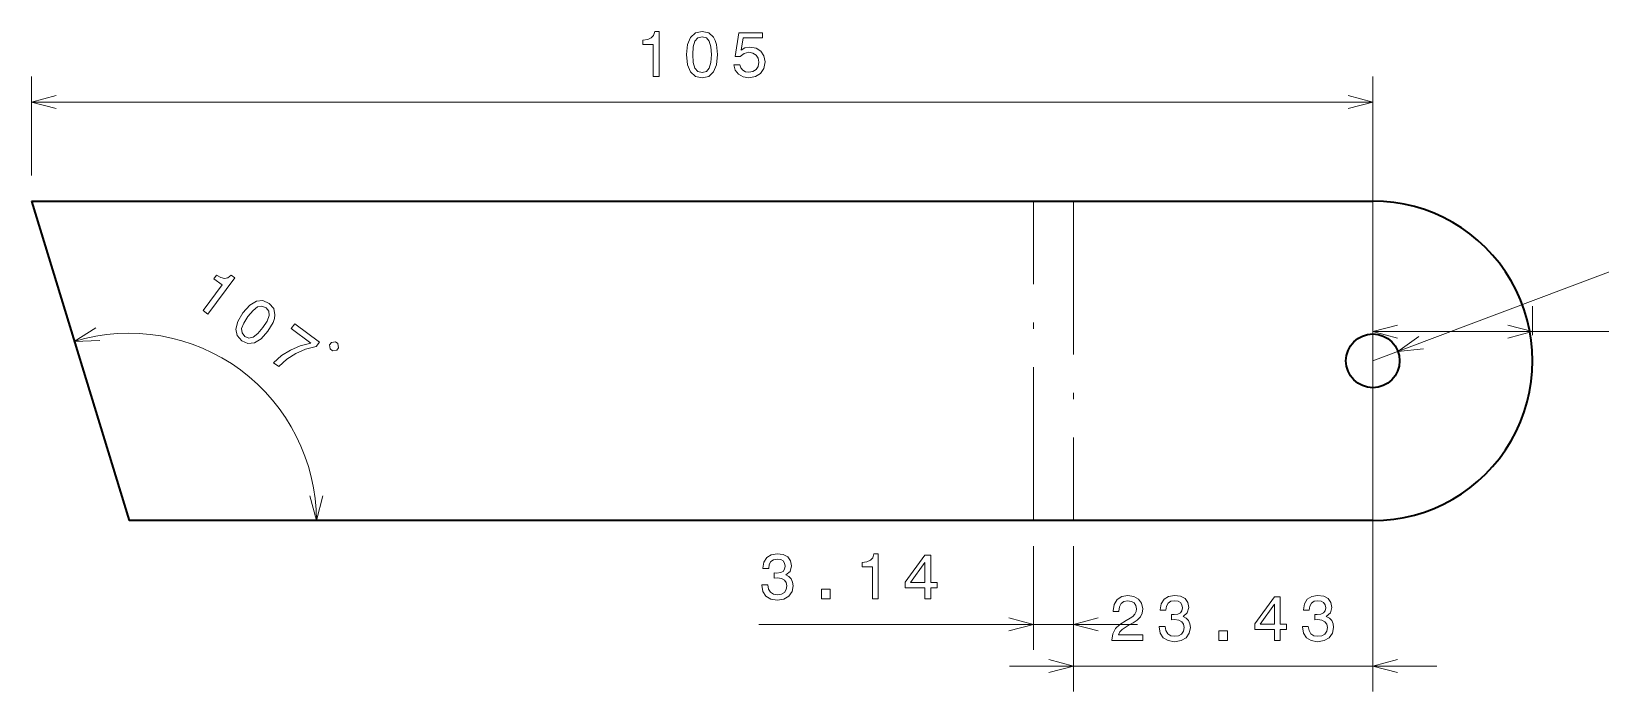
# Model space of a CAD drawing. Extents: x 0 to 527, y 0 to 210.
# Drawn here: x 106.7 to 229.5, y 76.8 to 128.4 of the extents above; entities that cross this region are included whole.
import ezdxf

# ---------------------------------------------------------------- set-up
doc = ezdxf.new("R2010")
doc.units = 0
doc.linetypes.add('DASHDOT', pattern=[18.5, 12, -3, 0.5, -3])

msp = doc.modelspace()

# ---------------------------------------------------------------- linework, layer by layer
at = {"color": 7, "lineweight": 13, "ltscale": 0.193552}
msp.add_line((106.68631, 117.180847), (106.68631, 124.922928), dxfattribs=at)
at = {"color": 7, "lineweight": 13}
for p, q in [((211.68631, 104.680847), (211.68631, 124.922928)), ((106.68631, 122.922928), (211.68631, 122.922928)), ((211.68631, 102.680847), (248.289658, 116.449036)), ((211.68631, 104.965706), (261.704346, 104.965706)), ((211.68631, 100.680847), (211.68631, 76.809402)), ((163.620667, 82.066719), (193.257416, 82.066719)), ((183.257416, 78.809402), (216.686295, 78.809402))]:
    msp.add_line(p, q, dxfattribs=at)
at = {"color": 7, "lineweight": 35}
for p, q in [((106.68631, 115.180847), (114.329559, 90.180847)), ((106.68631, 115.180847), (185.115173, 115.180847)), ((188.257416, 115.180847), (211.68631, 115.180847)), ((185.115173, 90.180847), (114.329559, 90.180847)), ((211.68631, 90.180847), (188.257416, 90.180847))]:
    msp.add_line(p, q, dxfattribs=at)
at = {"color": 7, "lineweight": 35, "ltscale": 0.078556}
for p, q in [((185.115173, 115.180847), (188.257416, 115.180847)), ((188.257416, 90.180847), (185.115173, 90.180847))]:
    msp.add_line(p, q, dxfattribs=at)
at = {"color": 7, "linetype": 'DASHDOT', "lineweight": 13}
for p, q in [((185.115173, 90.180847), (185.115173, 115.180847)), ((188.257416, 115.180847), (188.257416, 90.180847))]:
    msp.add_line(p, q, dxfattribs=at)
at = {"color": 7, "lineweight": 13, "ltscale": 0.369621}
msp.add_line((211.68631, 92.180847), (211.68631, 106.965706), dxfattribs=at)
at = {"color": 7, "lineweight": 13, "ltscale": 0.057121}
msp.add_line((224.186295, 104.680847), (224.186295, 106.965706), dxfattribs=at)
at = {"color": 7, "lineweight": 13, "ltscale": 0.202853}
for p, q in [((185.115173, 88.180847), (185.115173, 80.066719)), ((188.257416, 88.180847), (188.257416, 80.066719))]:
    msp.add_line(p, q, dxfattribs=at)
at = {"color": 7, "lineweight": 13, "ltscale": 0.284286}
msp.add_line((188.257416, 88.180847), (188.257416, 76.809402), dxfattribs=at)
at = {"color": 7, "lineweight": 13}
for points in [[(155.359528, 124.922928), (155.818451, 124.922928), (155.818451, 128.448135), (155.475494, 128.448135), (155.384735, 128.140503), (155.203186, 127.933731), (154.925812, 127.812698), (154.542511, 127.772346), (154.542511, 127.414276), (155.359528, 127.414276)], [(157.970886, 126.632584), (158.046539, 125.84079), (158.283569, 125.275948), (158.661835, 124.933014), (159.18631, 124.82206), (159.70578, 124.933014), (160.084015, 125.275948), (160.31601, 125.84079), (160.396698, 126.632584), (160.31601, 127.419327), (160.220184, 127.732002), (160.084015, 127.989212), (159.70578, 128.332153), (159.18631, 128.448135), (158.661835, 128.332153), (158.283569, 127.984161), (158.046539, 127.419327)], [(158.455048, 126.632584), (158.495392, 127.242813), (158.62146, 127.681564), (158.848419, 127.938774), (159.18631, 128.029556), (159.519165, 127.938774), (159.746124, 127.681564), (159.872192, 127.242813), (159.912537, 126.632584), (159.872192, 126.017303), (159.746124, 125.578545), (159.519165, 125.321335), (159.18631, 125.235603), (158.848419, 125.321335), (158.62146, 125.578545), (158.495392, 126.017303)], [(161.671631, 125.835747), (161.782562, 125.422203), (162.029694, 125.099442), (162.392792, 124.897705), (162.856781, 124.82206), (163.36615, 124.912842), (163.764557, 125.159958), (164.016724, 125.553329), (164.112549, 126.057648), (164.026794, 126.526672), (163.784729, 126.894821), (163.406494, 127.131859), (162.917297, 127.21759), (162.539063, 127.157074), (162.246552, 126.990646), (162.387756, 127.933731), (163.920898, 127.933731), (163.920898, 128.347275), (162.049866, 128.347275), (161.772491, 126.491364), (162.175934, 126.491364), (162.468445, 126.728401), (162.841644, 126.814133), (163.164429, 126.758659), (163.41153, 126.597275), (163.567871, 126.350159), (163.623352, 126.032433), (163.567871, 125.714706), (163.406494, 125.46759), (163.159363, 125.311249), (162.841644, 125.255775), (162.574371, 125.291077), (162.367584, 125.407074), (162.216278, 125.588631), (162.140625, 125.835747)], [(120.132813, 106.614525), (120.50174, 106.341537), (122.598633, 109.175308), (122.322937, 109.379295), (122.066986, 109.185997), (121.798035, 109.127777), (121.503082, 109.195465), (121.17099, 109.391022), (120.957977, 109.103188), (121.614746, 108.617218)], [(123.248962, 106.435532), (122.838776, 105.754051), (122.693359, 105.159004), (122.793427, 104.65834), (123.149048, 104.257172), (123.632599, 104.037376), (124.140625, 104.088066), (124.663116, 104.404129), (125.198944, 104.992615), (125.602051, 105.673035), (125.711029, 105.981384), (125.754547, 106.269135), (125.65448, 106.769798), (125.305908, 107.17202), (124.815308, 107.390762), (124.30426, 107.336021), (123.77774, 107.022964)], [(123.638153, 106.147545), (124.033539, 106.614082), (124.395874, 106.891792), (124.731323, 106.963554), (125.056915, 106.835541), (125.270508, 106.564575), (125.299927, 106.222832), (125.140289, 105.795135), (124.809753, 105.280594), (124.411346, 104.810005), (124.049011, 104.532295), (123.713593, 104.460533), (123.39502, 104.5896), (123.174408, 104.859512), (123.144958, 105.201256), (123.304596, 105.628952)], [(125.648743, 102.532959), (126.058228, 102.229973), (126.686981, 102.799896), (127.384064, 103.250229), (128.145477, 103.583969), (128.981232, 103.806229), (129.230225, 104.142715), (127.300507, 105.570633), (127.027527, 105.201714), (128.568054, 104.061775), (127.717133, 103.844467), (126.957672, 103.521835), (126.272552, 103.087715)], [(130.077087, 103.610161), (130.264648, 103.471367), (130.591003, 103.520142), (130.729797, 103.70771), (130.68103, 104.034065), (130.493469, 104.172859), (130.167084, 104.124084), (130.02832, 103.936516)], [(163.867828, 85.166138), (163.867828, 85.130836), (163.948517, 84.64669), (164.185547, 84.283577), (164.558746, 84.05159), (165.052979, 83.965851), (165.577484, 84.05159), (165.970856, 84.273491), (166.222992, 84.626511), (166.313782, 85.080406), (166.273438, 85.377953), (166.162476, 85.620033), (165.980927, 85.806633), (165.738861, 85.942795), (166.06665, 86.215134), (166.182648, 86.648849), (166.106995, 87.042221), (165.890137, 87.339767), (165.537109, 87.526367), (165.052979, 87.591934), (164.599091, 87.511238), (164.251099, 87.289337), (164.02417, 86.93631), (163.948517, 86.467293), (163.948517, 86.431992), (164.397339, 86.431992), (164.437714, 86.754753), (164.568817, 86.986748), (164.78064, 87.127953), (165.078186, 87.178391), (165.340424, 87.138039), (165.532074, 87.032135), (165.648071, 86.860664), (165.693451, 86.628677), (165.648071, 86.381561), (165.527039, 86.215134), (165.315216, 86.114265), (165.027771, 86.084007), (164.831085, 86.08905), (164.831085, 85.690636), (165.078186, 85.700722), (165.395905, 85.655334), (165.632935, 85.534294), (165.77417, 85.337608), (165.824585, 85.080406), (165.769104, 84.787895), (165.622864, 84.571037), (165.390869, 84.434875), (165.083221, 84.389481), (164.765503, 84.439911), (164.533508, 84.591209), (164.387268, 84.83329), (164.331787, 85.166138)], [(172.519989, 84.066719), (172.978912, 84.066719), (172.978912, 87.591934), (172.635956, 87.591934), (172.545197, 87.284294), (172.363647, 87.077522), (172.086273, 86.956482), (171.702972, 86.916138), (171.702972, 86.558067), (172.519989, 86.558067)], [(176.624146, 84.066719), (177.078033, 84.066719), (177.078033, 84.934151), (177.577332, 84.934151), (177.577332, 85.337608), (177.078033, 85.337608), (177.078033, 87.491066), (176.61911, 87.491066), (175.085968, 85.377953), (175.085968, 84.934151), (176.624146, 84.934151)], [(175.509613, 85.337608), (176.624146, 86.906052), (176.624146, 85.337608)], [(168.526764, 84.066719), (169.222717, 84.066719), (169.222717, 84.818161), (168.526764, 84.818161)], [(191.269287, 80.809402), (193.674896, 80.809402), (193.674896, 81.243118), (191.77359, 81.243118), (191.879517, 81.480156), (192.061066, 81.676842), (192.62085, 82.034904), (192.918396, 82.186203), (193.251251, 82.403061), (193.488281, 82.655228), (193.624451, 82.952774), (193.674896, 83.290672), (193.589172, 83.714302), (193.352142, 84.047157), (192.989014, 84.258972), (192.519989, 84.334618), (192.035858, 84.248886), (191.667694, 84.011856), (191.430664, 83.633614), (191.349976, 83.134331), (191.349976, 83.063728), (191.808899, 83.063728), (191.808899, 83.104073), (191.854279, 83.447014), (191.990448, 83.699173), (192.207306, 83.860558), (192.494781, 83.916031), (192.787292, 83.865601), (193.00415, 83.739517), (193.145355, 83.542831), (193.195801, 83.295715), (193.160492, 83.063728), (193.064667, 82.867043), (192.90329, 82.695572), (192.681366, 82.544273), (192.38382, 82.382889), (191.889587, 82.070213), (191.541595, 81.737358), (191.334839, 81.3339), (191.269287, 80.824532)], [(194.964966, 81.908829), (194.964966, 81.873528), (195.045654, 81.389374), (195.282684, 81.02626), (195.655884, 80.794273), (196.150116, 80.708542), (196.674622, 80.794273), (197.067993, 81.016174), (197.320129, 81.369202), (197.410919, 81.82309), (197.370575, 82.120644), (197.259613, 82.362717), (197.078064, 82.549316), (196.835999, 82.685486), (197.163788, 82.957817), (197.279785, 83.391533), (197.204132, 83.784904), (196.987274, 84.082458), (196.634247, 84.269058), (196.150116, 84.334618), (195.696228, 84.253929), (195.348236, 84.032028), (195.121307, 83.679001), (195.045654, 83.209976), (195.045654, 83.174675), (195.494476, 83.174675), (195.534851, 83.497444), (195.665955, 83.729431), (195.877777, 83.870644), (196.175323, 83.921074), (196.437561, 83.88073), (196.629211, 83.774818), (196.745209, 83.603348), (196.790588, 83.371361), (196.745209, 83.124245), (196.624176, 82.957817), (196.412354, 82.856956), (196.124908, 82.826691), (195.928223, 82.831741), (195.928223, 82.433319), (196.175323, 82.443405), (196.493042, 82.398018), (196.730072, 82.276985), (196.871307, 82.080299), (196.921722, 81.82309), (196.866241, 81.530586), (196.720001, 81.313728), (196.488007, 81.177559), (196.180359, 81.132172), (195.86264, 81.182602), (195.630646, 81.3339), (195.484406, 81.575974), (195.428925, 81.908829)], [(203.98526, 80.809402), (204.439148, 80.809402), (204.439148, 81.676842), (204.938446, 81.676842), (204.938446, 82.080299), (204.439148, 82.080299), (204.439148, 84.233757), (203.980225, 84.233757), (202.447083, 82.120644), (202.447083, 81.676842), (203.98526, 81.676842)], [(202.870728, 82.080299), (203.98526, 83.648743), (203.98526, 82.080299)], [(206.173035, 81.908829), (206.173035, 81.873528), (206.253723, 81.389374), (206.490753, 81.02626), (206.863953, 80.794273), (207.358185, 80.708542), (207.88269, 80.794273), (208.276062, 81.016174), (208.528198, 81.369202), (208.618988, 81.82309), (208.578644, 82.120644), (208.467682, 82.362717), (208.286133, 82.549316), (208.044067, 82.685486), (208.371857, 82.957817), (208.487854, 83.391533), (208.412201, 83.784904), (208.195343, 84.082458), (207.842316, 84.269058), (207.358185, 84.334618), (206.904297, 84.253929), (206.556305, 84.032028), (206.329376, 83.679001), (206.253723, 83.209976), (206.253723, 83.174675), (206.702545, 83.174675), (206.74292, 83.497444), (206.874023, 83.729431), (207.085846, 83.870644), (207.383392, 83.921074), (207.64563, 83.88073), (207.83728, 83.774818), (207.953278, 83.603348), (207.998657, 83.371361), (207.953278, 83.124245), (207.832245, 82.957817), (207.620422, 82.856956), (207.332977, 82.826691), (207.136292, 82.831741), (207.136292, 82.433319), (207.383392, 82.443405), (207.701111, 82.398018), (207.938141, 82.276985), (208.079376, 82.080299), (208.129791, 81.82309), (208.07431, 81.530586), (207.92807, 81.313728), (207.696075, 81.177559), (207.388428, 81.132172), (207.070709, 81.182602), (206.838715, 81.3339), (206.692474, 81.575974), (206.636993, 81.908829)], [(199.623901, 80.809402), (200.319855, 80.809402), (200.319855, 81.560844), (199.623901, 81.560844)]]:
    msp.add_lwpolyline(points, close=True, dxfattribs=at)
for points in [[(108.618134, 123.440567), (106.68631, 122.922928), (108.618134, 122.405289)], [(209.754456, 122.405289), (211.68631, 122.922928), (209.754456, 123.440567)], [(111.738831, 105.262253), (110.042725, 104.202408), (112.041534, 104.272209)], [(213.618134, 105.483337), (211.68631, 104.965706), (213.618134, 104.448067)], [(215.277771, 104.584808), (213.651855, 103.420181), (215.642258, 103.615814)], [(222.25444, 104.448067), (224.186295, 104.965706), (222.25444, 105.483337)], [(128.474152, 92.112694), (128.991791, 90.180847), (129.50943, 92.112694)], [(183.183319, 81.54908), (185.115173, 82.066719), (183.183319, 82.584351)], [(190.18927, 82.584351), (188.257416, 82.066719), (190.18927, 81.54908)], [(186.325592, 78.291763), (188.257416, 78.809402), (186.325592, 79.327042)], [(213.618134, 79.327042), (211.68631, 78.809402), (213.618134, 78.291763)]]:
    msp.add_lwpolyline(points, dxfattribs=at)
at = {"color": 7, "lineweight": 35}
msp.add_circle((211.68631, 102.680847), 2.1, dxfattribs=at)
msp.add_arc((211.68631, 102.680847), 12.5, 269.999997, 90.000003, dxfattribs=at)
at = {"color": 7, "lineweight": 13}
msp.add_arc((114.329559, 90.180847), 14.662238, 0, 107.000002, dxfattribs=at)

doc.saveas('drawing.dxf')
